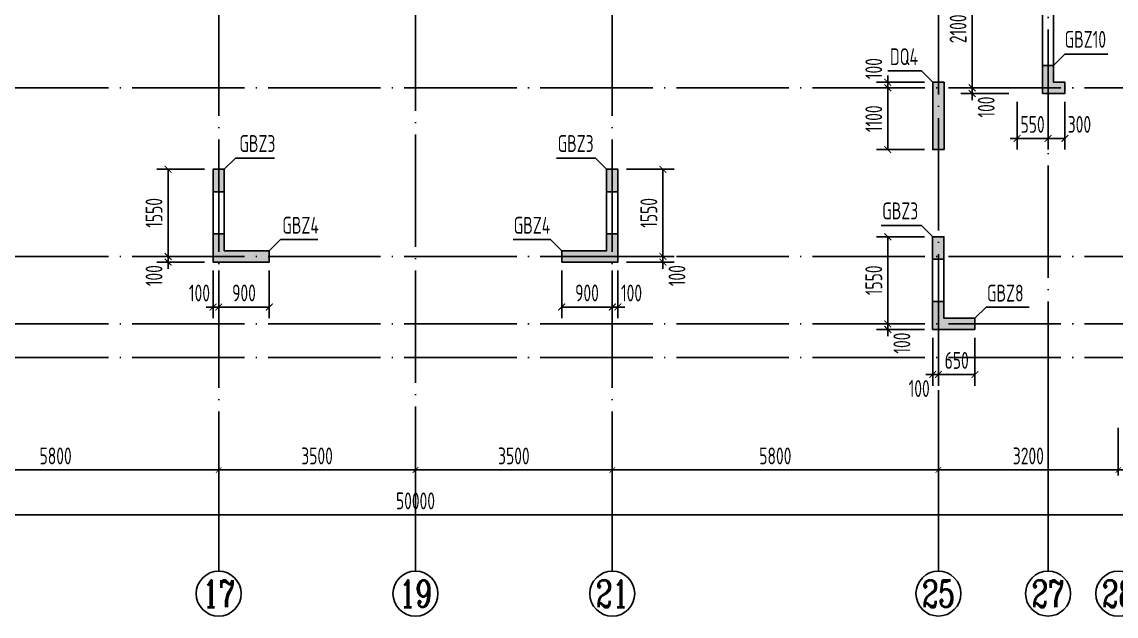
# Model space of a CAD drawing. Extents: x -668857 to 154266, y -275694 to 291306.
# Drawn here: x -320711 to -301251, y -11475 to -901 of the extents above; entities that cross this region are included whole.
import ezdxf
from ezdxf.enums import TextEntityAlignment as Align

# ---------------------------------------------------------------- set-up
doc = ezdxf.new("R2010")
doc.units = 0
doc.header["$LTSCALE"] = 1000
doc.linetypes.add('DOTE', pattern=[2.42, 2, -0.2, 0.02, -0.2])
doc.layers.get('0').update_dxf_attribs({"linetype": 'CONTINUOUS'})
doc.layers.get('DEFPOINTS').update_dxf_attribs({"linetype": 'CONTINUOUS'})
for name, color, linetype in [('A-AXIS', 1, 'CONTINUOUS'), ('A-DOTE', 10, 'DOTE'), ('AXIS_NUM', 7, 'CONTINUOUS'), ('S-Q墙实线', 6, 'CONTINUOUS'), ('S-Q墙标注', 3, 'CONTINUOUS'), ('S-X详图填充', 252, 'CONTINUOUS'), ('S-X详图实线', 4, 'CONTINUOUS'), ('S-Y一般标注', 3, 'CONTINUOUS'), ('S-Z柱编号', 6, 'CONTINUOUS')]:
    doc.layers.add(name, color=color, linetype=linetype)
doc.styles.add('TSSD_Axis', font='complex.shx', dxfattribs={"width": 0.7, "bigfont": 'hztxt.shx'})
doc.styles.add('TSSD_DIMENSION', font='Tssdeng.shx', dxfattribs={"width": 0.7, "bigfont": 'tssdchn.shx'})
doc.styles.add('TSSD_REIN', font='tssdeng.shx', dxfattribs={"width": 0.7, "height": 300, "bigfont": 'tssdchn.shx'})
doc.styles.add('结构文字', font='zstxt.shx', dxfattribs={"width": 0.7, "bigfont": 'zshz.shx'})
doc.dimstyles.new('STRUCK', dxfattribs={"dimtxt": 400, "dimasz": 121, "dimexe": 200, "dimexo": 150, "dimgap": 115, "dimtad": 1, "dimdec": 0, "dimdsep": 46, "dimtxsty": '结构文字', "dimblk": 'ARCHTICK', "dimcen": 400, "dimclrd": 3, "dimclre": 3, "dimclrt": 7, "dimadec": 0, "dimazin": 0, "dimtfac": 1, "dimtdec": 0, "dimtix": 1, "dimtmove": 2, "dimatfit": 3, "dimldrblk": '_DIMX', "dimfxl": 0, "dimtolj": 1, "dimtzin": 0, "dimarcsym": 0})
doc.dimstyles.new('TSSD_100_100', dxfattribs={"dimtxt": 300, "dimasz": 100, "dimexe": 100, "dimexo": 250, "dimgap": 100, "dimtad": 1, "dimdec": 0, "dimzin": 0, "dimdsep": 46, "dimtxsty": 'TSSD_DIMENSION', "dimblk": 'ARCHTICK', "dimcen": 0, "dimdle": 100, "dimclrt": 7, "dimadec": 0, "dimazin": 0, "dimtfac": 1, "dimtdec": 0, "dimtix": 1, "dimtmove": 2, "dimatfit": 3, "dimldrblk": 'ARCHTICK', "dimfxl": 0, "dimtolj": 1, "dimtzin": 0, "dimarcsym": 0})

# ---------------------------------------------------------------- blocks, each defined once
blk = doc.blocks.new('_ArchTick')
at = {"color": 0, "linetype": 'ByBlock', "const_width": 0.15}
blk.add_lwpolyline([(-0.5, -0.5), (0.5, 0.5)], dxfattribs=at)
blk = doc.blocks.new('*D190')
at = {"layer": 'DEFPOINTS', "color": 0}
for p in [(20300, 3600), (26100, 3600), (26100, 2600)]:
    blk.add_point(p, dxfattribs=at)
at = {"layer": 'S-Y一般标注', "color": 0, "lineweight": -2}
for p, q in [((20300, 3350), (20300, 2500)), ((26100, 3350), (26100, 2500)), ((20200, 2600), (26200, 2600))]:
    blk.add_line(p, q, dxfattribs=at)
at = {"layer": 'S-Y一般标注', "color": 0, "lineweight": -2, "xscale": 100, "yscale": 100, "zscale": 100, "rotation": 180}
blk.add_blockref('_ArchTick', (20300, 2600), dxfattribs=at)
at = {"layer": 'S-Y一般标注', "color": 0, "lineweight": -2, "xscale": 100, "yscale": 100, "zscale": 100}
blk.add_blockref('_ArchTick', (26100, 2600), dxfattribs=at)
at = {"layer": 'S-Y一般标注', "color": 7, "insert": (23200, 2850), "char_height": 300, "attachment_point": 5, "style": 'TSSD_DIMENSION'}
blk.add_mtext('\\A1;5800', dxfattribs=at)
blk = doc.blocks.new('ts_axno')
at = {"color": 0, "linetype": 'ByBlock', "lineweight": -2}
blk.add_circle((0, 0), 0.5, dxfattribs=at)
at = {"color": 0, "linetype": 'ByBlock', "lineweight": -2, "style": 'TSSD_Axis', "width": 0.7}
blk.add_attdef('A', text='', height=0.6, dxfattribs=at).set_placement((0, 0), align=Align.MIDDLE_CENTER)
blk = doc.blocks.new('*D191')
at = {"layer": 'DEFPOINTS', "color": 0}
for p in [(26100, 3600), (29600, 3600), (29600, 2600)]:
    blk.add_point(p, dxfattribs=at)
at = {"layer": 'S-Y一般标注', "color": 0, "lineweight": -2}
for p, q in [((26100, 3350), (26100, 2500)), ((29600, 3350), (29600, 2500)), ((26000, 2600), (29700, 2600))]:
    blk.add_line(p, q, dxfattribs=at)
at = {"layer": 'S-Y一般标注', "color": 0, "lineweight": -2, "xscale": 100, "yscale": 100, "zscale": 100, "rotation": 180}
blk.add_blockref('_ArchTick', (26100, 2600), dxfattribs=at)
at = {"layer": 'S-Y一般标注', "color": 0, "lineweight": -2, "xscale": 100, "yscale": 100, "zscale": 100}
blk.add_blockref('_ArchTick', (29600, 2600), dxfattribs=at)
at = {"layer": 'S-Y一般标注', "color": 7, "insert": (27850, 2850), "char_height": 300, "attachment_point": 5, "style": 'TSSD_DIMENSION'}
blk.add_mtext('\\A1;3500', dxfattribs=at)
blk = doc.blocks.new('*D192')
at = {"layer": 'DEFPOINTS', "color": 0}
for p in [(33100, 3600), (38900, 3600), (38900, 2600)]:
    blk.add_point(p, dxfattribs=at)
at = {"layer": 'S-Y一般标注', "color": 0, "lineweight": -2}
for p, q in [((33100, 3350), (33100, 2500)), ((38900, 3350), (38900, 2500)), ((33000, 2600), (39000, 2600))]:
    blk.add_line(p, q, dxfattribs=at)
at = {"layer": 'S-Y一般标注', "color": 0, "lineweight": -2, "xscale": 100, "yscale": 100, "zscale": 100, "rotation": 180}
blk.add_blockref('_ArchTick', (33100, 2600), dxfattribs=at)
at = {"layer": 'S-Y一般标注', "color": 0, "lineweight": -2, "xscale": 100, "yscale": 100, "zscale": 100}
blk.add_blockref('_ArchTick', (38900, 2600), dxfattribs=at)
at = {"layer": 'S-Y一般标注', "color": 7, "insert": (36000, 2850), "char_height": 300, "attachment_point": 5, "style": 'TSSD_DIMENSION'}
blk.add_mtext('\\A1;5800', dxfattribs=at)
blk = doc.blocks.new('*D193')
at = {"layer": 'DEFPOINTS', "color": 0}
for p in [(42100, 3600), (45300, 3600), (45300, 2600)]:
    blk.add_point(p, dxfattribs=at)
at = {"layer": 'S-Y一般标注', "color": 0, "lineweight": -2}
for p, q in [((42100, 3350), (42100, 2500)), ((45300, 3350), (45300, 2500)), ((42000, 2600), (45400, 2600))]:
    blk.add_line(p, q, dxfattribs=at)
at = {"layer": 'S-Y一般标注', "color": 0, "lineweight": -2, "xscale": 100, "yscale": 100, "zscale": 100, "rotation": 180}
blk.add_blockref('_ArchTick', (42100, 2600), dxfattribs=at)
at = {"layer": 'S-Y一般标注', "color": 0, "lineweight": -2, "xscale": 100, "yscale": 100, "zscale": 100}
blk.add_blockref('_ArchTick', (45300, 2600), dxfattribs=at)
at = {"layer": 'S-Y一般标注', "color": 7, "insert": (43700, 2850), "char_height": 300, "attachment_point": 5, "style": 'TSSD_DIMENSION'}
blk.add_mtext('\\A1;3200', dxfattribs=at)
blk = doc.blocks.new('*D196')
at = {"layer": 'DEFPOINTS', "color": 0}
for p in [(4600, 3600), (54600, 3600), (54600, 1800)]:
    blk.add_point(p, dxfattribs=at)
at = {"layer": 'S-Y一般标注', "color": 0, "lineweight": -2}
for p, q in [((4600, 3350), (4600, 1700)), ((54600, 3350), (54600, 1700)), ((4500, 1800), (54700, 1800))]:
    blk.add_line(p, q, dxfattribs=at)
at = {"layer": 'S-Y一般标注', "color": 0, "lineweight": -2, "xscale": 100, "yscale": 100, "zscale": 100, "rotation": 180}
blk.add_blockref('_ArchTick', (4600, 1800), dxfattribs=at)
at = {"layer": 'S-Y一般标注', "color": 0, "lineweight": -2, "xscale": 100, "yscale": 100, "zscale": 100}
blk.add_blockref('_ArchTick', (54600, 1800), dxfattribs=at)
at = {"layer": 'S-Y一般标注', "color": 7, "insert": (29600, 2050), "char_height": 300, "attachment_point": 5, "style": 'TSSD_DIMENSION'}
blk.add_mtext('\\A1;50000', dxfattribs=at)
blk = doc.blocks.new('*D199')
at = {"layer": 'DEFPOINTS', "color": 0}
for p in [(29600, 3600), (33100, 3600), (33100, 2600)]:
    blk.add_point(p, dxfattribs=at)
at = {"layer": 'S-Y一般标注', "color": 0, "lineweight": -2}
for p, q in [((29600, 3350), (29600, 2500)), ((33100, 3350), (33100, 2500)), ((29500, 2600), (33200, 2600))]:
    blk.add_line(p, q, dxfattribs=at)
at = {"layer": 'S-Y一般标注', "color": 0, "lineweight": -2, "xscale": 100, "yscale": 100, "zscale": 100, "rotation": 180}
blk.add_blockref('_ArchTick', (29600, 2600), dxfattribs=at)
at = {"layer": 'S-Y一般标注', "color": 0, "lineweight": -2, "xscale": 100, "yscale": 100, "zscale": 100}
blk.add_blockref('_ArchTick', (33100, 2600), dxfattribs=at)
at = {"layer": 'S-Y一般标注', "color": 7, "insert": (31350, 2850), "char_height": 300, "attachment_point": 5, "style": 'TSSD_DIMENSION'}
blk.add_mtext('\\A1;3500', dxfattribs=at)
blk = doc.blocks.new('*D200')
at = {"layer": 'DEFPOINTS', "color": 0}
for p in [(38900, 3600), (42100, 3600), (42100, 2600)]:
    blk.add_point(p, dxfattribs=at)
at = {"layer": 'S-Y一般标注', "color": 0, "lineweight": -2}
for p, q in [((38900, 3350), (38900, 2500)), ((42100, 3350), (42100, 2500)), ((38800, 2600), (42200, 2600))]:
    blk.add_line(p, q, dxfattribs=at)
at = {"layer": 'S-Y一般标注', "color": 0, "lineweight": -2, "xscale": 100, "yscale": 100, "zscale": 100, "rotation": 180}
blk.add_blockref('_ArchTick', (38900, 2600), dxfattribs=at)
at = {"layer": 'S-Y一般标注', "color": 0, "lineweight": -2, "xscale": 100, "yscale": 100, "zscale": 100}
blk.add_blockref('_ArchTick', (42100, 2600), dxfattribs=at)
at = {"layer": 'S-Y一般标注', "color": 7, "insert": (40500, 2850), "char_height": 300, "attachment_point": 5, "style": 'TSSD_DIMENSION'}
blk.add_mtext('\\A1;3200', dxfattribs=at)
blk = doc.blocks.new('*D1711')
at = {"layer": 'DEFPOINTS', "color": 0}
for p in [(-318111, -5075), (-317311, -5075), (-317311, -5175)]:
    blk.add_point(p, dxfattribs=at)
at = {"layer": 'S-Q墙标注', "color": 3, "lineweight": -2}
for p, q in [((-318111, -5075), (-318111, -4954)), ((-317461, -5075), (-318311, -5075)), ((-317461, -5175), (-318311, -5175)), ((-318111, -5175), (-318111, -5075)), ((-318111, -5175), (-318111, -5296))]:
    blk.add_line(p, q, dxfattribs=at)
at = {"layer": 'S-Q墙标注', "color": 3, "lineweight": -2, "xscale": 121, "yscale": 121, "zscale": 121}
for p, rotation in [((-318111, -5075), 270), ((-318111, -5175), 90)]:
    blk.add_blockref('_ArchTick', p, dxfattribs=dict(at, rotation=rotation))
at = {"layer": 'S-Q墙标注', "color": 7, "insert": (-318361, -5417), "char_height": 300, "attachment_point": 5, "rotation": 90, "style": 'TSSD_REIN'}
blk.add_mtext('\\A1;100', dxfattribs=at)
blk = doc.blocks.new('_DIMX')
blk.add_line((-150, 0), (150, 0))
at = {"const_width": 50}
blk.add_lwpolyline([(-70, -70), (70, 70)], dxfattribs=at)
blk = doc.blocks.new('*D1712')
at = {"layer": 'DEFPOINTS', "color": 0}
for p in [(-318111, -3525), (-317311, -3525), (-317311, -5075)]:
    blk.add_point(p, dxfattribs=at)
at = {"layer": 'S-Q墙标注', "color": 3, "lineweight": -2}
for p, q in [((-317461, -3525), (-318311, -3525)), ((-318111, -5075), (-318111, -3525)), ((-317461, -5075), (-318311, -5075))]:
    blk.add_line(p, q, dxfattribs=at)
at = {"layer": 'S-Q墙标注', "color": 3, "lineweight": -2, "xscale": 121, "yscale": 121, "zscale": 121}
for p, rotation in [((-318111, -3525), 90), ((-318111, -5075), 270)]:
    blk.add_blockref('_ArchTick', p, dxfattribs=dict(at, rotation=rotation))
at = {"layer": 'S-Q墙标注', "color": 7, "insert": (-318361, -4300), "char_height": 300, "attachment_point": 5, "rotation": 90, "style": 'TSSD_REIN'}
blk.add_mtext('\\A1;1550', dxfattribs=at)
blk = doc.blocks.new('*D1713')
at = {"layer": 'DEFPOINTS', "color": 0}
for p in [(-317211, -5175), (-316311, -5175), (-317211, -5975)]:
    blk.add_point(p, dxfattribs=at)
at = {"layer": 'S-Q墙标注', "color": 3, "lineweight": -2}
for p, q in [((-317211, -5325), (-317211, -6175)), ((-316311, -5325), (-316311, -6175)), ((-316311, -5975), (-317211, -5975))]:
    blk.add_line(p, q, dxfattribs=at)
at = {"layer": 'S-Q墙标注', "color": 3, "lineweight": -2, "xscale": 121, "yscale": 121, "zscale": 121, "rotation": 180}
blk.add_blockref('_ArchTick', (-317211, -5975), dxfattribs=at)
at = {"layer": 'S-Q墙标注', "color": 3, "lineweight": -2, "xscale": 121, "yscale": 121, "zscale": 121}
blk.add_blockref('_ArchTick', (-316311, -5975), dxfattribs=at)
at = {"layer": 'S-Q墙标注', "color": 7, "insert": (-316761, -5725), "char_height": 300, "attachment_point": 5, "style": 'TSSD_REIN'}
blk.add_mtext('\\A1;900', dxfattribs=at)
blk = doc.blocks.new('*D1714')
at = {"layer": 'DEFPOINTS', "color": 0}
for p in [(-317311, -5175), (-317211, -5175), (-317311, -5975)]:
    blk.add_point(p, dxfattribs=at)
at = {"layer": 'S-Q墙标注', "color": 3, "lineweight": -2}
for p, q in [((-317311, -5325), (-317311, -6175)), ((-317211, -5325), (-317211, -6175)), ((-317311, -5975), (-317432, -5975)), ((-317211, -5975), (-317311, -5975)), ((-317211, -5975), (-317090, -5975))]:
    blk.add_line(p, q, dxfattribs=at)
at = {"layer": 'S-Q墙标注', "color": 3, "lineweight": -2, "xscale": 121, "yscale": 121, "zscale": 121}
blk.add_blockref('_ArchTick', (-317311, -5975), dxfattribs=at)
at = {"layer": 'S-Q墙标注', "color": 3, "lineweight": -2, "xscale": 121, "yscale": 121, "zscale": 121, "rotation": 180}
blk.add_blockref('_ArchTick', (-317211, -5975), dxfattribs=at)
at = {"layer": 'S-Q墙标注', "color": 7, "insert": (-317553, -5725), "char_height": 300, "attachment_point": 5, "style": 'TSSD_REIN'}
blk.add_mtext('\\A1;100', dxfattribs=at)
blk = doc.blocks.new('*D1782')
at = {"layer": 'DEFPOINTS', "color": 0}
for p in [(-310111, -5075), (-310111, -5175), (-309311, -5075)]:
    blk.add_point(p, dxfattribs=at)
at = {"layer": 'S-Q墙标注', "color": 3, "lineweight": -2}
for p, q in [((-309311, -5075), (-309311, -4954)), ((-309961, -5075), (-309111, -5075)), ((-309961, -5175), (-309111, -5175)), ((-309311, -5175), (-309311, -5075)), ((-309311, -5175), (-309311, -5296))]:
    blk.add_line(p, q, dxfattribs=at)
at = {"layer": 'S-Q墙标注', "color": 3, "lineweight": -2, "xscale": 121, "yscale": 121, "zscale": 121}
for p, rotation in [((-309311, -5075), 270), ((-309311, -5175), 90)]:
    blk.add_blockref('_ArchTick', p, dxfattribs=dict(at, rotation=rotation))
at = {"layer": 'S-Q墙标注', "color": 7, "insert": (-309061, -5417), "char_height": 300, "attachment_point": 5, "rotation": 90, "style": 'TSSD_REIN'}
blk.add_mtext('\\A1;100', dxfattribs=at)
blk = doc.blocks.new('*D1783')
at = {"layer": 'DEFPOINTS', "color": 0}
for p in [(-310111, -3525), (-309311, -3525), (-310111, -5075)]:
    blk.add_point(p, dxfattribs=at)
at = {"layer": 'S-Q墙标注', "color": 3, "lineweight": -2}
for p, q in [((-309961, -3525), (-309111, -3525)), ((-309311, -5075), (-309311, -3525)), ((-309961, -5075), (-309111, -5075))]:
    blk.add_line(p, q, dxfattribs=at)
at = {"layer": 'S-Q墙标注', "color": 3, "lineweight": -2, "xscale": 121, "yscale": 121, "zscale": 121}
for p, rotation in [((-309311, -3525), 90), ((-309311, -5075), 270)]:
    blk.add_blockref('_ArchTick', p, dxfattribs=dict(at, rotation=rotation))
at = {"layer": 'S-Q墙标注', "color": 7, "insert": (-309561, -4300), "char_height": 300, "attachment_point": 5, "rotation": 90, "style": 'TSSD_REIN'}
blk.add_mtext('\\A1;1550', dxfattribs=at)
blk = doc.blocks.new('*D1784')
at = {"layer": 'DEFPOINTS', "color": 0}
for p in [(-311111, -5175), (-310211, -5175), (-310211, -5975)]:
    blk.add_point(p, dxfattribs=at)
at = {"layer": 'S-Q墙标注', "color": 3, "lineweight": -2}
for p, q in [((-311111, -5325), (-311111, -6175)), ((-310211, -5325), (-310211, -6175)), ((-311111, -5975), (-310211, -5975))]:
    blk.add_line(p, q, dxfattribs=at)
at = {"layer": 'S-Q墙标注', "color": 3, "lineweight": -2, "xscale": 121, "yscale": 121, "zscale": 121, "rotation": 180}
blk.add_blockref('_ArchTick', (-311111, -5975), dxfattribs=at)
at = {"layer": 'S-Q墙标注', "color": 3, "lineweight": -2, "xscale": 121, "yscale": 121, "zscale": 121}
blk.add_blockref('_ArchTick', (-310211, -5975), dxfattribs=at)
at = {"layer": 'S-Q墙标注', "color": 7, "insert": (-310661, -5725), "char_height": 300, "attachment_point": 5, "style": 'TSSD_REIN'}
blk.add_mtext('\\A1;900', dxfattribs=at)
blk = doc.blocks.new('*D1785')
at = {"layer": 'DEFPOINTS', "color": 0}
for p in [(-310211, -5175), (-310111, -5175), (-310111, -5975)]:
    blk.add_point(p, dxfattribs=at)
at = {"layer": 'S-Q墙标注', "color": 3, "lineweight": -2}
for p, q in [((-310211, -5325), (-310211, -6175)), ((-310111, -5325), (-310111, -6175)), ((-310211, -5975), (-310332, -5975)), ((-310211, -5975), (-310111, -5975)), ((-310111, -5975), (-309990, -5975))]:
    blk.add_line(p, q, dxfattribs=at)
at = {"layer": 'S-Q墙标注', "color": 3, "lineweight": -2, "xscale": 121, "yscale": 121, "zscale": 121}
blk.add_blockref('_ArchTick', (-310211, -5975), dxfattribs=at)
at = {"layer": 'S-Q墙标注', "color": 3, "lineweight": -2, "xscale": 121, "yscale": 121, "zscale": 121, "rotation": 180}
blk.add_blockref('_ArchTick', (-310111, -5975), dxfattribs=at)
at = {"layer": 'S-Q墙标注', "color": 7, "insert": (-309869, -5725), "char_height": 300, "attachment_point": 5, "style": 'TSSD_REIN'}
blk.add_mtext('\\A1;100', dxfattribs=at)
blk = doc.blocks.new('*D1786')
at = {"layer": 'DEFPOINTS', "color": 0}
for p in [(-305311, -6275), (-304511, -6275), (-304511, -6375)]:
    blk.add_point(p, dxfattribs=at)
at = {"layer": 'S-Q墙标注', "color": 3, "lineweight": -2}
for p, q in [((-305311, -6275), (-305311, -6154)), ((-304661, -6275), (-305511, -6275)), ((-304661, -6375), (-305511, -6375)), ((-305311, -6375), (-305311, -6275)), ((-305311, -6375), (-305311, -6496))]:
    blk.add_line(p, q, dxfattribs=at)
at = {"layer": 'S-Q墙标注', "color": 3, "lineweight": -2, "xscale": 121, "yscale": 121, "zscale": 121}
for p, rotation in [((-305311, -6275), 270), ((-305311, -6375), 90)]:
    blk.add_blockref('_ArchTick', p, dxfattribs=dict(at, rotation=rotation))
at = {"layer": 'S-Q墙标注', "color": 7, "insert": (-305061, -6617), "char_height": 300, "attachment_point": 5, "rotation": 90, "style": 'TSSD_REIN'}
blk.add_mtext('\\A1;100', dxfattribs=at)
blk = doc.blocks.new('*D1787')
at = {"layer": 'DEFPOINTS', "color": 0}
for p in [(-305311, -4725), (-304511, -4725), (-304511, -6275)]:
    blk.add_point(p, dxfattribs=at)
at = {"layer": 'S-Q墙标注', "color": 3, "lineweight": -2}
for p, q in [((-304661, -4725), (-305511, -4725)), ((-305311, -6275), (-305311, -4725)), ((-304661, -6275), (-305511, -6275))]:
    blk.add_line(p, q, dxfattribs=at)
at = {"layer": 'S-Q墙标注', "color": 3, "lineweight": -2, "xscale": 121, "yscale": 121, "zscale": 121}
for p, rotation in [((-305311, -4725), 90), ((-305311, -6275), 270)]:
    blk.add_blockref('_ArchTick', p, dxfattribs=dict(at, rotation=rotation))
at = {"layer": 'S-Q墙标注', "color": 7, "insert": (-305561, -5500), "char_height": 300, "attachment_point": 5, "rotation": 90, "style": 'TSSD_REIN'}
blk.add_mtext('\\A1;1550', dxfattribs=at)
blk = doc.blocks.new('*D1788')
at = {"layer": 'DEFPOINTS', "color": 0}
for p in [(-304511, -6375), (-304411, -6375), (-304411, -7175)]:
    blk.add_point(p, dxfattribs=at)
at = {"layer": 'S-Q墙标注', "color": 3, "lineweight": -2}
for p, q in [((-304511, -6525), (-304511, -7375)), ((-304411, -6525), (-304411, -7375)), ((-304511, -7175), (-304632, -7175)), ((-304511, -7175), (-304411, -7175)), ((-304411, -7175), (-304290, -7175))]:
    blk.add_line(p, q, dxfattribs=at)
at = {"layer": 'S-Q墙标注', "color": 3, "lineweight": -2, "xscale": 121, "yscale": 121, "zscale": 121}
blk.add_blockref('_ArchTick', (-304511, -7175), dxfattribs=at)
at = {"layer": 'S-Q墙标注', "color": 3, "lineweight": -2, "xscale": 121, "yscale": 121, "zscale": 121, "rotation": 180}
blk.add_blockref('_ArchTick', (-304411, -7175), dxfattribs=at)
at = {"layer": 'S-Q墙标注', "color": 7, "insert": (-304753, -7425), "char_height": 300, "attachment_point": 5, "style": 'TSSD_REIN'}
blk.add_mtext('\\A1;100', dxfattribs=at)
blk = doc.blocks.new('*D1789')
at = {"layer": 'DEFPOINTS', "color": 0}
for p in [(-304411, -6375), (-303761, -6375), (-303761, -7175)]:
    blk.add_point(p, dxfattribs=at)
at = {"layer": 'S-Q墙标注', "color": 3, "lineweight": -2}
for p, q in [((-304411, -6525), (-304411, -7375)), ((-303761, -6525), (-303761, -7375)), ((-304411, -7175), (-303761, -7175))]:
    blk.add_line(p, q, dxfattribs=at)
at = {"layer": 'S-Q墙标注', "color": 3, "lineweight": -2, "xscale": 121, "yscale": 121, "zscale": 121, "rotation": 180}
blk.add_blockref('_ArchTick', (-304411, -7175), dxfattribs=at)
at = {"layer": 'S-Q墙标注', "color": 3, "lineweight": -2, "xscale": 121, "yscale": 121, "zscale": 121}
blk.add_blockref('_ArchTick', (-303761, -7175), dxfattribs=at)
at = {"layer": 'S-Q墙标注', "color": 7, "insert": (-304086, -6925), "char_height": 300, "attachment_point": 5, "style": 'TSSD_REIN'}
blk.add_mtext('\\A1;650', dxfattribs=at)
blk = doc.blocks.new('*D1810')
at = {"layer": 'DEFPOINTS', "color": 0}
for p in [(-303811, -2075), (-303011, -2075), (-303011, -2175)]:
    blk.add_point(p, dxfattribs=at)
at = {"layer": 'S-Q墙标注', "color": 3, "lineweight": -2}
for p, q in [((-303161, -2075), (-304011, -2075)), ((-303811, -2075), (-303811, -1954)), ((-303811, -2175), (-303811, -2075)), ((-303161, -2175), (-304011, -2175)), ((-303811, -2175), (-303811, -2296))]:
    blk.add_line(p, q, dxfattribs=at)
at = {"layer": 'S-Q墙标注', "color": 3, "lineweight": -2, "xscale": 121, "yscale": 121, "zscale": 121}
for p, rotation in [((-303811, -2075), 270), ((-303811, -2175), 90)]:
    blk.add_blockref('_ArchTick', p, dxfattribs=dict(at, rotation=rotation))
at = {"layer": 'S-Q墙标注', "color": 7, "insert": (-303561, -2417), "char_height": 300, "attachment_point": 5, "rotation": 90, "style": 'TSSD_REIN'}
blk.add_mtext('\\A1;100', dxfattribs=at)
blk = doc.blocks.new('*D1811')
at = {"layer": 'DEFPOINTS', "color": 0}
for p in [(-303811, 25), (-303011, 25), (-303011, -2075)]:
    blk.add_point(p, dxfattribs=at)
at = {"layer": 'S-Q墙标注', "color": 3, "lineweight": -2}
for p, q in [((-303161, 25), (-304011, 25)), ((-303811, -2075), (-303811, 25)), ((-303161, -2075), (-304011, -2075))]:
    blk.add_line(p, q, dxfattribs=at)
at = {"layer": 'S-Q墙标注', "color": 3, "lineweight": -2, "xscale": 121, "yscale": 121, "zscale": 121}
for p, rotation in [((-303811, 25), 90), ((-303811, -2075), 270)]:
    blk.add_blockref('_ArchTick', p, dxfattribs=dict(at, rotation=rotation))
at = {"layer": 'S-Q墙标注', "color": 7, "insert": (-304061, -1025), "char_height": 300, "attachment_point": 5, "rotation": 90, "style": 'TSSD_REIN'}
blk.add_mtext('\\A1;2100', dxfattribs=at)
blk = doc.blocks.new('*D1971')
at = {"layer": 'DEFPOINTS', "color": 0}
for p in [(-303011, -2175), (-302461, -2175), (-302461, -2975)]:
    blk.add_point(p, dxfattribs=at)
at = {"layer": 'S-Q墙标注', "color": 3, "lineweight": -2}
for p, q in [((-303011, -2325), (-303011, -3175)), ((-302461, -2325), (-302461, -3175)), ((-303011, -2975), (-303132, -2975)), ((-303011, -2975), (-302461, -2975)), ((-302461, -2975), (-302340, -2975))]:
    blk.add_line(p, q, dxfattribs=at)
at = {"layer": 'S-Q墙标注', "color": 3, "lineweight": -2, "xscale": 121, "yscale": 121, "zscale": 121}
blk.add_blockref('_ArchTick', (-303011, -2975), dxfattribs=at)
at = {"layer": 'S-Q墙标注', "color": 3, "lineweight": -2, "xscale": 121, "yscale": 121, "zscale": 121, "rotation": 180}
blk.add_blockref('_ArchTick', (-302461, -2975), dxfattribs=at)
at = {"layer": 'S-Q墙标注', "color": 7, "insert": (-302736, -2725), "char_height": 300, "attachment_point": 5, "style": 'TSSD_REIN'}
blk.add_mtext('\\A1;550', dxfattribs=at)
blk = doc.blocks.new('*D1972')
at = {"layer": 'DEFPOINTS', "color": 0}
for p in [(-302461, -2175), (-302161, -2175), (-302161, -2975)]:
    blk.add_point(p, dxfattribs=at)
at = {"layer": 'S-Q墙标注', "color": 3, "lineweight": -2}
for p, q in [((-302461, -2325), (-302461, -3175)), ((-302161, -2325), (-302161, -3175)), ((-302461, -2975), (-302161, -2975))]:
    blk.add_line(p, q, dxfattribs=at)
at = {"layer": 'S-Q墙标注', "color": 3, "lineweight": -2, "xscale": 121, "yscale": 121, "zscale": 121, "rotation": 180}
blk.add_blockref('_ArchTick', (-302461, -2975), dxfattribs=at)
at = {"layer": 'S-Q墙标注', "color": 3, "lineweight": -2, "xscale": 121, "yscale": 121, "zscale": 121}
blk.add_blockref('_ArchTick', (-302161, -2975), dxfattribs=at)
at = {"layer": 'S-Q墙标注', "color": 7, "insert": (-301903, -2725), "char_height": 300, "attachment_point": 5, "style": 'TSSD_REIN'}
blk.add_mtext('\\A1;300', dxfattribs=at)
blk = doc.blocks.new('*D2104')
at = {"layer": 'DEFPOINTS', "color": 0}
for p in [(-305311, -2075), (-304511, -2075), (-304511, -3175)]:
    blk.add_point(p, dxfattribs=at)
at = {"layer": 'S-Q墙标注', "color": 3, "lineweight": -2}
for p, q in [((-304661, -2075), (-305511, -2075)), ((-305311, -3175), (-305311, -2075)), ((-304661, -3175), (-305511, -3175))]:
    blk.add_line(p, q, dxfattribs=at)
at = {"layer": 'S-Q墙标注', "color": 3, "lineweight": -2, "xscale": 121, "yscale": 121, "zscale": 121}
for p, rotation in [((-305311, -2075), 90), ((-305311, -3175), 270)]:
    blk.add_blockref('_ArchTick', p, dxfattribs=dict(at, rotation=rotation))
at = {"layer": 'S-Q墙标注', "color": 7, "insert": (-305561, -2625), "char_height": 300, "attachment_point": 5, "rotation": 90, "style": 'TSSD_REIN'}
blk.add_mtext('\\A1;1100', dxfattribs=at)
blk = doc.blocks.new('*D2105')
at = {"layer": 'DEFPOINTS', "color": 0}
for p in [(-305311, -1975), (-304511, -1975), (-304511, -2075)]:
    blk.add_point(p, dxfattribs=at)
at = {"layer": 'S-Q墙标注', "color": 3, "lineweight": -2}
for p, q in [((-305311, -1975), (-305311, -1854)), ((-304661, -1975), (-305511, -1975)), ((-304661, -2075), (-305511, -2075)), ((-305311, -2075), (-305311, -1975)), ((-305311, -2075), (-305311, -2196))]:
    blk.add_line(p, q, dxfattribs=at)
at = {"layer": 'S-Q墙标注', "color": 3, "lineweight": -2, "xscale": 121, "yscale": 121, "zscale": 121}
for p, rotation in [((-305311, -1975), 270), ((-305311, -2075), 90)]:
    blk.add_blockref('_ArchTick', p, dxfattribs=dict(at, rotation=rotation))
at = {"layer": 'S-Q墙标注', "color": 7, "insert": (-305561, -1733), "char_height": 300, "attachment_point": 5, "rotation": 90, "style": 'TSSD_REIN'}
blk.add_mtext('\\A1;100', dxfattribs=at)
blk = doc.blocks.new('20210726.16395156')
at = {"layer": 'A-AXIS'}
for p, q in [((26100, 3600), (26100, 800)), ((29600, 3600), (29600, 800)), ((33100, 3600), (33100, 800)), ((38900, 3600.1), (38900, 800.1)), ((40850, 3600.2), (40850, 800.2))]:
    blk.add_line(p, q, dxfattribs=at)
at = {"layer": 'A-DOTE'}
for p, q in [((29600, 18249.9), (29600, 3600)), ((38900.2, 13700), (38900, 3600)), ((40850, 3600.2), (40850, 11500)), ((26100, 10900), (26100, 3600)), ((33100, 10900), (33100, 3600)), ((55600, 9400), (3600, 9400)), ((55600, 6400), (3600, 6400)), ((55600, 5200), (3600, 5200)), ((55600, 4600), (3600, 4600))]:
    blk.add_line(p, q, dxfattribs=at)
at = {"layer": 'A-AXIS'}
ref = blk.add_blockref('ts_axno', (26100, 400), dxfattribs=dict(at, xscale=-800, yscale=800, zscale=800, rotation=180))
ref.add_attrib('10', '17', dxfattribs={"layer": 'AXIS_NUM', "height": 480, "style": 'TSSD_Axis', "width": 0.7}).set_placement((26100, 400), align=Align.MIDDLE_CENTER)
ref = blk.add_blockref('ts_axno', (29600, 400), dxfattribs=dict(at, xscale=-800, yscale=800, zscale=800, rotation=180))
ref.add_attrib('13', '19', dxfattribs={"layer": 'AXIS_NUM', "height": 480, "style": 'TSSD_Axis', "width": 0.7}).set_placement((29600, 400), align=Align.MIDDLE_CENTER)
ref = blk.add_blockref('ts_axno', (33100, 400), dxfattribs=dict(at, xscale=-800, yscale=800, zscale=800, rotation=180))
ref.add_attrib('13', '21', dxfattribs={"layer": 'AXIS_NUM', "height": 480, "style": 'TSSD_Axis', "width": 0.7}).set_placement((33100, 400), align=Align.MIDDLE_CENTER)
ref = blk.add_blockref('ts_axno', (38900, 400.1), dxfattribs=dict(at, xscale=-800, yscale=800, zscale=800, rotation=180))
ref.add_attrib('17', '25', dxfattribs={"layer": 'AXIS_NUM', "height": 480, "style": 'TSSD_Axis', "width": 0.7}).set_placement((38900, 400.1), align=Align.MIDDLE_CENTER)
ref = blk.add_blockref('ts_axno', (40850, 400.2), dxfattribs=dict(at, xscale=-800, yscale=800, zscale=800, rotation=180))
ref.add_attrib('5', '27', dxfattribs={"layer": 'AXIS_NUM', "height": 480, "style": 'TSSD_Axis', "width": 0.7}).set_placement((40850, 400.2), align=Align.MIDDLE_CENTER)
ref = blk.add_blockref('ts_axno', (42100, 400), dxfattribs=dict(at, xscale=-800, yscale=800, zscale=800, rotation=180))
ref.add_attrib('19', '28', dxfattribs={"layer": 'AXIS_NUM', "height": 480, "style": 'TSSD_Axis', "width": 0.7}).set_placement((42100, 400), align=Align.MIDDLE_CENTER)
at = {"layer": 'S-Y一般标注'}
for base, p1, p2, picture, middle in [((54600, 1800), (4600, 3600), (54600, 3600), '*D196', (29600, 2050)), ((26100, 2600), (20300, 3600), (26100, 3600), '*D190', (23200, 2850)), ((29600, 2600), (26100, 3600), (29600, 3600), '*D191', (27850, 2850)), ((33100, 2600), (29600, 3600), (33100, 3600), '*D199', (31350, 2850)), ((38900, 2600.1), (33100, 3600), (38900, 3600.1), '*D192', (36000, 2850.1)), ((42100, 2600.1), (38900, 3600.1), (42100, 3600.1), '*D200', (40500, 2850.1)), ((45300, 2600.1), (42100, 3600.1), (45300, 3600.1), '*D193', (43700, 2850.1))]:
    dim = blk.add_linear_dim(base=base, p1=p1, p2=p2, dimstyle='TSSD_100_100', dxfattribs=at)
    dim.commit()
    dim.dimension.update_dxf_attribs({"geometry": picture, "text_midpoint": middle})

msp = doc.modelspace()

# ---------------------------------------------------------------- hatches: boundary and pattern name
at = {"layer": 'S-X详图填充'}
h = msp.add_hatch(color=256, dxfattribs=at)
h.dxf.hatch_style = 1
h.paths.add_polyline_path([(-302361.41, -1674.74), (-302561.41, -1674.74), (-302561.41, -2174.74), (-302161.41, -2174.74), (-302161.41, -1974.74), (-302361.41, -1974.74)])
h = msp.add_hatch(color=256, dxfattribs=at)
h.dxf.hatch_style = 1
h.paths.add_polyline_path([(-304511.4, -3174.74), (-304311.4, -3174.74), (-304311.4, -1974.74), (-304511.4, -1974.74)])
h = msp.add_hatch(color=256, dxfattribs=at)
h.dxf.hatch_style = 1
h.paths.add_polyline_path([(-317311.42, -3924.74), (-317111.42, -3924.74), (-317111.42, -3524.74), (-317311.42, -3524.74)])
h = msp.add_hatch(color=256, dxfattribs=at)
h.dxf.hatch_style = 1
h.paths.add_polyline_path([(-310311.4, -3924.74), (-310111.4, -3924.74), (-310111.4, -3524.74), (-310311.4, -3524.74)])
h = msp.add_hatch(color=256, dxfattribs=at)
h.dxf.hatch_style = 1
h.paths.add_polyline_path([(-317111.42, -4674.74), (-317311.42, -4674.74), (-317311.42, -5174.74), (-316311.42, -5174.74), (-316311.42, -4974.74), (-317111.42, -4974.74)])
h = msp.add_hatch(color=256, dxfattribs=at)
h.dxf.hatch_style = 1
h.paths.add_polyline_path([(-310111.4, -4674.74), (-310311.4, -4674.74), (-310311.4, -4974.74), (-311111.4, -4974.74), (-311111.4, -5174.74), (-310111.4, -5174.74)])
h = msp.add_hatch(color=256, dxfattribs=at)
h.dxf.hatch_style = 1
h.paths.add_polyline_path([(-304513.89, -5124.75), (-304313.89, -5124.75), (-304313.89, -4724.75), (-304513.89, -4724.75)])
h = msp.add_hatch(color=256, dxfattribs=at)
h.dxf.hatch_style = 1
h.paths.add_polyline_path([(-304313.89, -5874.75), (-304513.89, -5874.75), (-304513.89, -6374.75), (-303763.9, -6374.75), (-303763.9, -6174.75), (-304313.89, -6174.75)])

# ---------------------------------------------------------------- linework, layer by layer
at = {"layer": 'S-Q墙实线'}
for points in [[(-302561.41, -74.74), (-302561.41, -2174.74), (-302161.41, -2174.74), (-302161.41, -1974.74), (-302361.41, -1974.74), (-302361.41, 125.26), (-303011.48, 125.26), (-303011.48, -74.74)], [(-304311.4, -3174.74), (-304311.4, -1974.74), (-304511.4, -1974.74), (-304511.4, -3174.74)], [(-317311.42, -5174.74), (-316411.42, -5174.74), (-316311.42, -5174.74), (-316311.42, -4974.74), (-316411.42, -4974.74), (-317111.42, -4974.74), (-317111.42, -3524.74), (-317311.42, -3524.74)], [(-311011.42, -4974.74), (-311111.4, -4974.74), (-311111.4, -5174.74), (-311011.42, -5174.74), (-310111.4, -5174.74), (-310111.4, -3524.74), (-310311.4, -3524.74), (-310311.4, -4974.74)], [(-304513.89, -6374.75), (-303763.9, -6374.75), (-303763.9, -6174.75), (-304313.89, -6174.75), (-304313.89, -4724.75), (-304513.89, -4724.75)]]:
    msp.add_lwpolyline(points, close=True, dxfattribs=at)
at = {"layer": 'S-X详图实线'}
for points in [[(-302361.41, -1674.74), (-302561.41, -1674.74), (-302561.41, -2174.74), (-302161.41, -2174.74), (-302161.41, -1974.74), (-302361.41, -1974.74), (-302361.41, -1674.74)], [(-304511.4, -3174.74), (-304311.4, -3174.74), (-304311.4, -1974.74), (-304511.4, -1974.74), (-304511.4, -3174.74)], [(-317311.42, -3924.74), (-317111.42, -3924.74), (-317111.42, -3524.74), (-317311.42, -3524.74), (-317311.42, -3924.74)], [(-310311.4, -3924.74), (-310111.4, -3924.74), (-310111.4, -3524.74), (-310311.4, -3524.74), (-310311.4, -3924.74)], [(-317111.42, -4674.74), (-317311.42, -4674.74), (-317311.42, -5174.74), (-316311.42, -5174.74), (-316311.42, -4974.74), (-317111.42, -4974.74), (-317111.42, -4674.74)], [(-310111.4, -4674.74), (-310311.4, -4674.74), (-310311.4, -4974.74), (-311111.4, -4974.74), (-311111.4, -5174.74), (-310111.4, -5174.74), (-310111.4, -4674.74)], [(-304513.89, -5124.75), (-304313.89, -5124.75), (-304313.89, -4724.75), (-304513.89, -4724.75), (-304513.89, -5124.75)], [(-304313.89, -5874.75), (-304513.89, -5874.75), (-304513.89, -6374.75), (-303763.9, -6374.75), (-303763.9, -6174.75), (-304313.89, -6174.75), (-304313.89, -5874.75)]]:
    msp.add_lwpolyline(points, close=True, dxfattribs=at)
at = {"layer": 'S-Z柱编号', "color": 7}
for points in [[(-302361.41, -1674.74), (-302161.41, -1474.74), (-301399.97, -1474.74)], [(-304511.17, -1974.74), (-304711.17, -1774.74), (-305308.68, -1774.74)], [(-317111.42, -3524.74), (-316911.42, -3324.74), (-316220.61, -3324.74)], [(-310311.4, -3524.74), (-310511.4, -3324.74), (-311202.22, -3324.74)], [(-304511.38, -4724.75), (-304711.38, -4524.75), (-305430.58, -4524.75)], [(-316311.42, -4974.74), (-316111.42, -4774.74), (-315447.73, -4774.74)], [(-311111.4, -4974.74), (-311311.4, -4774.74), (-311975.09, -4774.74)], [(-303761.39, -6174.75), (-303561.39, -5974.75), (-302796.69, -5974.75)]]:
    msp.add_lwpolyline(points, dxfattribs=at)

# ---------------------------------------------------------------- block references
at = {"layer": 'A-DOTE'}
msp.add_blockref('20210726.16395156', (-343311.41, -11474.79), dxfattribs=at)

# ---------------------------------------------------------------- texts
at = {"layer": 'S-Z柱编号', "color": 7, "style": 'TSSD_REIN', "width": 0.7}
for s, p in [('GBZ10', (-302166.3, -1452.29)), ('DQ4', (-305272.22, -1761.04)), ('GBZ3', (-316843.07, -3306.08)), ('GBZ3', (-311183.2, -3306.08)), ('GBZ3', (-305410.39, -4505.24)), ('GBZ4', (-316079.24, -4760.6)), ('GBZ4', (-311964.45, -4760.6)), ('GBZ8', (-303546.93, -5967.69))]:
    msp.add_text(s, height=300, dxfattribs=at).set_placement(p, align=Align.BOTTOM_LEFT)

# ---------------------------------------------------------------- dimensions: what is measured, and where the dimension line sits
at = {"layer": 'S-Q墙标注'}
for base, p1, p2, angle, picture, middle in [((-303811.48, 25.26), (-303011.48, -2074.74), (-303011.48, 25.26), 90, '*D1811', (-304061.48, -1024.74)), ((-305311.4, -2074.74), (-304511.4, -3174.74), (-304511.4, -2074.74), 90, '*D2104', (-305561.4, -2624.74)), ((-318111.42, -3524.74), (-317311.42, -5074.74), (-317311.42, -3524.74), 90, '*D1712', (-318361.42, -4299.74)), ((-309311.4, -3524.74), (-310111.4, -5074.74), (-310111.4, -3524.74), 90, '*D1783', (-309561.4, -4299.74)), ((-305311.4, -4724.75), (-304511.4, -6274.74), (-304511.4, -4724.75), 90, '*D1787', (-305561.4, -5499.75)), ((-317211.41, -5974.74), (-316311.42, -5174.74), (-317211.41, -5174.74), 180, '*D1713', (-316761.42, -5724.74))]:
    dim = msp.add_linear_dim(base=base, p1=p1, p2=p2, angle=angle, dimstyle='STRUCK', override={"dimtxt": 300, "dimgap": 100, "dimtxsty": 'TSSD_REIN'}, dxfattribs=at)
    dim.commit()
    dim.dimension.update_dxf_attribs({"geometry": picture, "text_midpoint": middle})
for base, p1, p2, angle, picture, middle in [((-305311.4, -1974.74), (-304511.4, -2074.74), (-304511.4, -1974.74), 90, '*D2105', (-305561.4, -1732.82)), ((-303811.48, -2074.74), (-303011.48, -2174.74), (-303011.48, -2074.74), 90, '*D1810', (-303561.48, -2416.66)), ((-318111.42, -5074.74), (-317311.42, -5174.74), (-317311.42, -5074.74), 90, '*D1711', (-318361.42, -5416.66)), ((-309311.4, -5074.74), (-310111.4, -5174.74), (-310111.4, -5074.74), 90, '*D1782', (-309061.4, -5416.66)), ((-317311.42, -5974.74), (-317211.41, -5174.74), (-317311.42, -5174.74), 180, '*D1714', (-317553.35, -5724.74)), ((-305311.4, -6274.74), (-304511.4, -6374.75), (-304511.4, -6274.74), 90, '*D1786', (-305061.4, -6616.67))]:
    dim = msp.add_linear_dim(base=base, p1=p1, p2=p2, angle=angle, dimstyle='STRUCK', override={"dimtxt": 300, "dimgap": 100, "dimtxsty": 'TSSD_REIN'}, dxfattribs=at)
    dim.commit()
    dim.dimension.update_dxf_attribs({"geometry": picture, "text_midpoint": middle, "dimtype": 160})
for base, p1, p2, picture, middle in [((-302461.4, -2974.77), (-303011.47, -2174.77), (-302461.4, -2174.77), '*D1971', (-302736.44, -2724.77)), ((-310211.41, -5974.74), (-311111.4, -5174.74), (-310211.41, -5174.74), '*D1784', (-310661.41, -5724.74)), ((-303761.41, -7174.75), (-304411.38, -6374.75), (-303761.41, -6374.75), '*D1789', (-304086.4, -6924.75))]:
    dim = msp.add_linear_dim(base=base, p1=p1, p2=p2, dimstyle='STRUCK', override={"dimtxt": 300, "dimgap": 100, "dimtxsty": 'TSSD_REIN'}, dxfattribs=at)
    dim.commit()
    dim.dimension.update_dxf_attribs({"geometry": picture, "text_midpoint": middle})
for base, p1, p2, picture, middle in [((-302161.4, -2974.77), (-302461.4, -2174.77), (-302161.4, -2174.77), '*D1972', (-301903.33, -2724.77)), ((-310111.4, -5974.74), (-310211.41, -5174.74), (-310111.4, -5174.74), '*D1785', (-309869.48, -5724.74)), ((-304411.38, -7174.75), (-304511.4, -6374.75), (-304411.38, -6374.75), '*D1788', (-304753.32, -7424.75))]:
    dim = msp.add_linear_dim(base=base, p1=p1, p2=p2, dimstyle='STRUCK', override={"dimtxt": 300, "dimgap": 100, "dimtxsty": 'TSSD_REIN'}, dxfattribs=at)
    dim.commit()
    dim.dimension.update_dxf_attribs({"geometry": picture, "text_midpoint": middle, "dimtype": 160})

doc.saveas('drawing.dxf')
